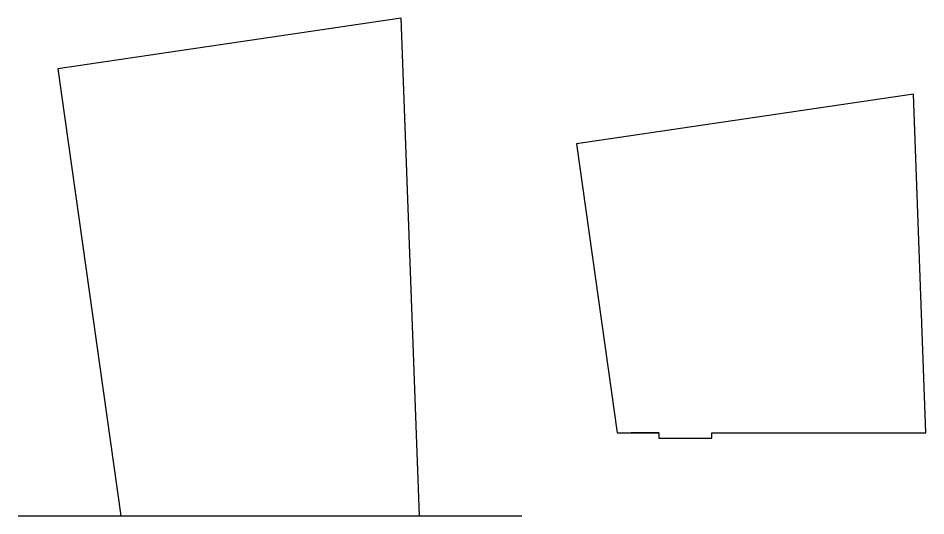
# Model space of a CAD drawing. Header units: inches. Extents: x -5142662 to -4941318, y -3361958 to -3160563.
# Drawn here: x -4999949 to -4999056, y -3259267 to -3258777 of the extents above; entities that cross this region are included whole.
import ezdxf

# ---------------------------------------------------------------- set-up
doc = ezdxf.new("R2010")
doc.units = ezdxf.units.IN
doc.header["$LTSCALE"] = 2
doc.header["$MEASUREMENT"] = 0
doc.layers.get('0').update_dxf_attribs({"linetype": 'CONTINUOUS'})

msp = doc.modelspace()

# ---------------------------------------------------------------- linework, layer by layer
at = {"ltscale": 0.5}
for p, q in [((-4999572.39, -3258777.17), (-4999910.25, -3258827.09)), ((-4999554.31, -3259266.75), (-4999572.39, -3258777.17)), ((-4999910.25, -3258827.09), (-4999848.31, -3259266.75)), ((-4999359.68, -3259185.2), (-4999345.68, -3259185.2)), ((-4999318.57, -3259185.2), (-4999345.68, -3259185.2)), ((-4999318.57, -3259185.2), (-4999318.57, -3259190.2)), ((-4999949.37, -3259266.75), (-4999453.48, -3259266.75))]:
    msp.add_line(p, q, dxfattribs=at)
for points in [[(-4999572.39, -3258777.17), (-4999910.25, -3258827.09), (-4999848.31, -3259266.75), (-4999554.31, -3259266.75)], [(-4999068.01, -3258851.95), (-4999399.73, -3258900.96), (-4999359.68, -3259185.2), (-4999345.68, -3259185.2), (-4999318.57, -3259185.2), (-4999318.57, -3259190.2), (-4999266.57, -3259190.2), (-4999266.57, -3259185.2), (-4999055.7, -3259185.2)]]:
    msp.add_lwpolyline(points, close=True, dxfattribs=at)
msp.add_lwpolyline([(-4999318.57, -3259190.2), (-4999266.57, -3259190.2), (-4999266.57, -3259185.2), (-4999055.7, -3259185.2), (-4999068.01, -3258851.95), (-4999399.73, -3258900.96), (-4999359.68, -3259185.2)], dxfattribs=at)

doc.saveas('drawing.dxf')
